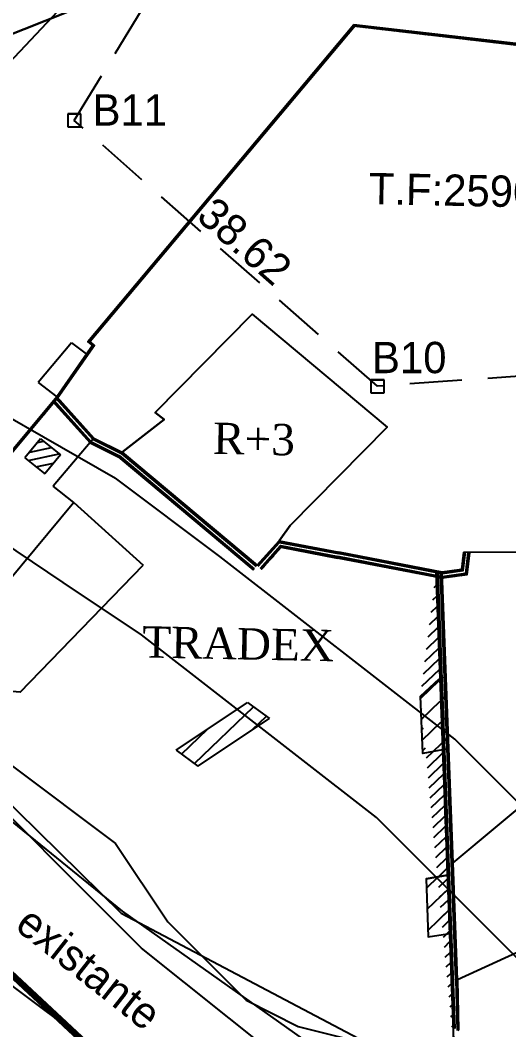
# Model space of a CAD drawing. Header units: millimetres. Extents: x 579832 to 917290, y 449831 to 1452191.
# Drawn here: x 582722 to 582768.8, y 451407.2 to 451503.8 of the extents above; entities that cross this region are included whole.
import ezdxf
from ezdxf.enums import TextEntityAlignment as Align

# ---------------------------------------------------------------- set-up
doc = ezdxf.new("R2010")
doc.units = ezdxf.units.MM
doc.header["$LTSCALE"] = 10
doc.linetypes.add('DASHED', pattern=[0.75, 0.5, -0.25])
doc.layers.add('cH2O_intermitent', color=140, linetype='Continuous', lineweight=30)
doc.layers.add('Roads_main1', color=10, linetype='Continuous', lineweight=100)
for name, color, linetype in [('Cotation Linéaire', 255, 'Continuous'), ('Cotation Surface', 7, 'Continuous'), ('DOSENCOURS', 150, 'Continuous'), ('end maj 26 02 2021', 7, 'Continuous'), ('MAJ OCT 2021', 7, 'Continuous'), ('Murs', 7, 'Continuous'), ('TableauDePoints', 7, 'Continuous'), ('VOIRIES_7M5', 7, 'Continuous')]:
    doc.layers.add(name, color=color, linetype=linetype)
doc.styles.add('STYLE3', font='tt0012m_.ttf', dxfattribs={"height": 13})
doc.styles.add('Times 5.0', font='times.ttf', dxfattribs={"width": 0.99, "height": 2.5})
pattern_1 = [(43.84733985, (-8963.0671, 11813.5945), (-1.039108923, 1.081782162), [])]
pattern_2 = [(11.77736985, (-152130.2657, 393031.9668), (-0.153082059, 0.73421106176), [])]
pattern_3 = [(43.84733985, (-8968.3748, 11752.34165), (-0.5195544615, 0.540891081), [])]
pattern_4 = [(43.847339848, (-8963.06713, 11813.59448), (-0.069273928199, 0.072118810804), [])]

msp = doc.modelspace()

# ---------------------------------------------------------------- hatches: boundary and pattern name
h = msp.add_hatch()
h.set_pattern_fill('BAT_NORM', color=256, angle=-33.22263, style=0)
h.set_pattern_definition(pattern_2)
h.paths.add_polyline_path([(582723.938, 451463.755), (582725.828, 451462.21), (582724.322, 451460.395), (582722.432, 451461.94)])
h = msp.add_hatch()
h.set_pattern_fill('BAT_NORM', color=256, angle=-33.22263, style=0)
h.set_pattern_definition(pattern_2)
h.paths.add_polyline_path([(582723.938, 451463.755), (582725.828, 451462.21), (582724.322, 451460.395), (582722.432, 451461.94)])
h = msp.add_hatch()
h.set_pattern_fill('BAT_NORM', color=256, scale=2, angle=-1.15266, style=0)
h.set_pattern_definition(pattern_1)
edge = h.paths.add_edge_path()
edge.add_line((582763.532, 451405.31), (582761.821, 451450.965))
edge.add_line((582762.938, 451434.064), (582760.547, 451433.611))
edge.add_line((582760.547, 451433.611), (582760.331, 451439.127))
edge.add_line((582760.331, 451439.127), (582762.117, 451440.78))
h = msp.add_hatch()
h.set_pattern_fill('BAT_NORM', color=256, angle=-1.15266, style=0)
h.set_pattern_definition(pattern_3)
edge = h.paths.add_edge_path()
edge.add_line((582762.938, 451434.064), (582760.547, 451433.611))
edge.add_line((582760.547, 451433.611), (582760.331, 451439.127))
edge.add_line((582763.532, 451405.31), (582761.821, 451450.965))
edge.add_line((582760.331, 451439.127), (582762.117, 451440.78))
h = msp.add_hatch()
h.set_pattern_fill('BAT_NORM', color=256, scale=2, angle=-1.15266, style=0)
h.set_pattern_definition(pattern_1)
edge = h.paths.add_edge_path()
edge.add_line((582763.532, 451405.31), (582761.821, 451450.965))
edge.add_line((582762.938, 451434.064), (582760.547, 451433.611))
edge.add_line((582760.547, 451433.611), (582760.331, 451439.127))
edge.add_line((582760.331, 451439.127), (582762.117, 451440.78))
h = msp.add_hatch()
h.set_pattern_fill('BAT_NORM', color=256, angle=-1.15266, style=0)
h.set_pattern_definition(pattern_3)
edge = h.paths.add_edge_path()
edge.add_line((582762.938, 451434.064), (582760.547, 451433.611))
edge.add_line((582760.547, 451433.611), (582760.331, 451439.127))
edge.add_line((582763.532, 451405.31), (582761.821, 451450.965))
edge.add_line((582760.331, 451439.127), (582762.117, 451440.78))
h = msp.add_hatch()
h.set_pattern_fill('BAT_NORM', color=256, scale=2, angle=-1.15266, style=0)
h.set_pattern_definition(pattern_1)
h.paths.add_polyline_path([(582739.004, 451432.412), (582745.842, 451436.984), (582743.763, 451438.506), (582736.925, 451433.934)])
h = msp.add_hatch()
h.set_pattern_fill('BAT_NORM', color=256, scale=2, angle=-1.15266, style=0)
h.set_pattern_definition(pattern_1)
h.paths.add_polyline_path([(582739.004, 451432.412), (582745.842, 451436.984), (582743.763, 451438.506), (582736.925, 451433.934)])
h = msp.add_hatch()
h.set_pattern_fill('BAT_NORM', color=256, scale=2, angle=-1.15266, style=0)
h.set_pattern_definition(pattern_1)
h.paths.add_polyline_path([(582762.908, 451421.969), (582760.855, 451421.634), (582761.07, 451416.053), (582763.117, 451416.388)])
h.paths.add_polyline_path([(582761.243, 451416.089), (582763.962, 451414.309), (582765.195, 451416.191), (582762.476, 451417.972)], flags=9)
h.paths.add_polyline_path([(582761.028, 451421.67), (582763.747, 451419.889), (582764.979, 451421.771), (582762.261, 451423.552)], flags=9)
h = msp.add_hatch()
h.set_pattern_fill('BAT_NORM', color=256, scale=2, angle=-1.15266, style=0)
h.set_pattern_definition(pattern_1)
h.paths.add_polyline_path([(582762.908, 451421.969), (582760.855, 451421.634), (582761.07, 451416.053), (582763.117, 451416.388)])
h.paths.add_polyline_path([(582761.243, 451416.089), (582763.962, 451414.309), (582765.195, 451416.191), (582762.476, 451417.972)], flags=9)
h.paths.add_polyline_path([(582761.028, 451421.67), (582763.747, 451419.889), (582764.979, 451421.771), (582762.261, 451423.552)], flags=9)
at = {"layer": 'Murs'}
h = msp.add_hatch(dxfattribs=at)
h.set_pattern_fill('_U', color=256, scale=0.1, angle=43.84734, style=0, pattern_type=0)
h.set_pattern_definition(pattern_4)
h.paths.add_polyline_path([(582753.946, 451503.398), (582728.461, 451473.047), (582728.905, 451472.674), (582725.478, 451467.772), (582705.56, 451443.901), (582705.675, 451443.805), (582725.597, 451467.681), (582729.106, 451472.701), (582728.672, 451473.065), (582754.061, 451503.302)])
h = msp.add_hatch(dxfattribs=at)
h.set_pattern_fill('_U', color=256, scale=0.1, angle=43.84734, style=0, pattern_type=0)
h.set_pattern_definition(pattern_4)
h.paths.add_polyline_path([(582753.946, 451503.398), (582728.461, 451473.047), (582728.905, 451472.674), (582725.478, 451467.772), (582705.56, 451443.901), (582705.675, 451443.805), (582725.597, 451467.681), (582729.106, 451472.701), (582728.672, 451473.065), (582754.061, 451503.302)])
h = msp.add_hatch(dxfattribs=at)
h.set_pattern_fill('_U', color=256, scale=0.1, angle=43.84734, style=0, pattern_type=0)
h.set_pattern_definition(pattern_4)
h.paths.add_polyline_path([(582789.308, 451499.284), (582753.946, 451503.398), (582753.929, 451503.249), (582789.291, 451499.135)])
h = msp.add_hatch(dxfattribs=at)
h.set_pattern_fill('_U', color=256, scale=0.1, angle=43.84734, style=0, pattern_type=0)
h.set_pattern_definition(pattern_4)
h.paths.add_polyline_path([(582789.308, 451499.284), (582753.946, 451503.398), (582753.929, 451503.249), (582789.291, 451499.135)])
h = msp.add_hatch(dxfattribs=at)
h.set_pattern_fill('_U', color=256, scale=0.1, angle=43.84734, style=0, pattern_type=0)
h.set_pattern_definition(pattern_4)
h.paths.add_polyline_path([(582725.047, 451467.384), (582728.666, 451463.362), (582731.474, 451461.953), (582731.541, 451462.087), (582728.758, 451463.483), (582725.158, 451467.485)])
h = msp.add_hatch(dxfattribs=at)
h.set_pattern_fill('_U', color=256, scale=0.1, angle=43.84734, style=0, pattern_type=0)
h.set_pattern_definition(pattern_4)
h.paths.add_polyline_path([(582725.047, 451467.384), (582728.666, 451463.362), (582731.474, 451461.953), (582731.541, 451462.087), (582728.758, 451463.483), (582725.158, 451467.485)])
h = msp.add_hatch(dxfattribs=at)
h.set_pattern_fill('_U', color=256, scale=0.1, angle=43.84734, style=0, pattern_type=0)
h.set_pattern_definition(pattern_4)
h.paths.add_polyline_path([(582725.478, 451467.772), (582729.024, 451463.831), (582731.734, 451462.471), (582731.666, 451462.337), (582728.931, 451463.71), (582725.366, 451467.672)])
h = msp.add_hatch(dxfattribs=at)
h.set_pattern_fill('_U', color=256, scale=0.1, angle=43.84734, style=0, pattern_type=0)
h.set_pattern_definition(pattern_4)
h.paths.add_polyline_path([(582725.478, 451467.772), (582729.024, 451463.831), (582731.734, 451462.471), (582731.666, 451462.337), (582728.931, 451463.71), (582725.366, 451467.672)])
h = msp.add_hatch(dxfattribs=at)
h.set_pattern_fill('_U', color=256, scale=0.1, angle=43.84734, style=0, pattern_type=0)
h.set_pattern_definition(pattern_4)
h.paths.add_polyline_path([(582731.734, 451462.471), (582744.663, 451451.645), (582744.567, 451451.53), (582731.637, 451462.356)])
h = msp.add_hatch(dxfattribs=at)
h.set_pattern_fill('_U', color=256, scale=0.1, angle=43.84734, style=0, pattern_type=0)
h.set_pattern_definition(pattern_4)
h.paths.add_polyline_path([(582731.734, 451462.471), (582744.663, 451451.645), (582744.567, 451451.53), (582731.637, 451462.356)])
h = msp.add_hatch(dxfattribs=at)
h.set_pattern_fill('_U', color=256, scale=0.1, angle=43.84734, style=0, pattern_type=0)
h.set_pattern_definition(pattern_4)
h.paths.add_polyline_path([(582731.361, 451462.027), (582744.291, 451451.201), (582744.387, 451451.316), (582731.458, 451462.142)])
h = msp.add_hatch(dxfattribs=at)
h.set_pattern_fill('_U', color=256, scale=0.1, angle=43.84734, style=0, pattern_type=0)
h.set_pattern_definition(pattern_4)
h.paths.add_polyline_path([(582731.361, 451462.027), (582744.291, 451451.201), (582744.387, 451451.316), (582731.458, 451462.142)])
h = msp.add_hatch(dxfattribs=at)
h.set_pattern_fill('_U', color=256, scale=0.1, angle=43.84734, style=0, pattern_type=0)
h.set_pattern_definition(pattern_4)
h.paths.add_polyline_path([(582744.663, 451451.645), (582746.768, 451453.998), (582752.485, 451452.906), (582752.457, 451452.758), (582746.823, 451453.835), (582744.775, 451451.545)])
h = msp.add_hatch(dxfattribs=at)
h.set_pattern_fill('_U', color=256, scale=0.1, angle=43.84734, style=0, pattern_type=0)
h.set_pattern_definition(pattern_4)
h.paths.add_polyline_path([(582744.663, 451451.645), (582746.768, 451453.998), (582752.485, 451452.906), (582752.457, 451452.758), (582746.823, 451453.835), (582744.775, 451451.545)])
h = msp.add_hatch(dxfattribs=at)
h.set_pattern_fill('_U', color=256, scale=0.1, angle=43.84734, style=0, pattern_type=0)
h.set_pattern_definition(pattern_4)
h.paths.add_polyline_path([(582745.095, 451451.259), (582746.982, 451453.367), (582752.376, 451452.336), (582752.404, 451452.483), (582746.926, 451453.53), (582744.983, 451451.359)])
h = msp.add_hatch(dxfattribs=at)
h.set_pattern_fill('_U', color=256, scale=0.1, angle=43.84734, style=0, pattern_type=0)
h.set_pattern_definition(pattern_4)
h.paths.add_polyline_path([(582745.095, 451451.259), (582746.982, 451453.367), (582752.376, 451452.336), (582752.404, 451452.483), (582746.926, 451453.53), (582744.983, 451451.359)])
h = msp.add_hatch(dxfattribs=at)
h.set_pattern_fill('_U', color=256, scale=0.1, angle=43.84734, style=0, pattern_type=0)
h.set_pattern_definition(pattern_4)
h.paths.add_polyline_path([(582765.016, 451452.845), (582764.761, 451450.724), (582762.384, 451450.399), (582752.375, 451452.336), (582752.403, 451452.484), (582762.388, 451450.551), (582764.625, 451450.857), (582764.868, 451452.863)])
h = msp.add_hatch(dxfattribs=at)
h.set_pattern_fill('_U', color=256, scale=0.1, angle=43.84734, style=0, pattern_type=0)
h.set_pattern_definition(pattern_4)
h.paths.add_polyline_path([(582765.016, 451452.845), (582764.761, 451450.724), (582762.384, 451450.399), (582752.375, 451452.336), (582752.403, 451452.484), (582762.388, 451450.551), (582764.625, 451450.857), (582764.868, 451452.863)])
h = msp.add_hatch(dxfattribs=at)
h.set_pattern_fill('_U', color=256, scale=0.1, angle=43.84734, style=0, pattern_type=0)
h.set_pattern_definition(pattern_4)
h.paths.add_polyline_path([(582764.441, 451452.915), (582764.238, 451451.238), (582762.4, 451450.986), (582752.485, 451452.906), (582752.456, 451452.759), (582762.396, 451450.834), (582764.373, 451451.105), (582764.59, 451452.897)])
h = msp.add_hatch(dxfattribs=at)
h.set_pattern_fill('_U', color=256, scale=0.1, angle=43.84734, style=0, pattern_type=0)
h.set_pattern_definition(pattern_4)
h.paths.add_polyline_path([(582764.441, 451452.915), (582764.238, 451451.238), (582762.4, 451450.986), (582752.485, 451452.906), (582752.456, 451452.759), (582762.396, 451450.834), (582764.373, 451451.105), (582764.59, 451452.897)])
h = msp.add_hatch(dxfattribs=at)
h.set_pattern_fill('_U', color=256, scale=0.1, angle=43.84734, style=0, pattern_type=0)
h.set_pattern_definition(pattern_4)
h.paths.add_polyline_path([(582761.818, 451451.045), (582763.458, 451407.298), (582763.608, 451407.303), (582761.967, 451451.051)])
h = msp.add_hatch(dxfattribs=at)
h.set_pattern_fill('_U', color=256, scale=0.1, angle=43.84734, style=0, pattern_type=0)
h.set_pattern_definition(pattern_4)
h.paths.add_polyline_path([(582761.818, 451451.045), (582763.458, 451407.298), (582763.608, 451407.303), (582761.967, 451451.051)])
h = msp.add_hatch(dxfattribs=at)
h.set_pattern_fill('_U', color=256, scale=0.1, angle=43.84734, style=0, pattern_type=0)
h.set_pattern_definition(pattern_4)
h.paths.add_polyline_path([(582763.443, 451423.163), (582762.4, 451450.986), (582762.25, 451450.981), (582763.293, 451423.158)])
h = msp.add_hatch(dxfattribs=at)
h.set_pattern_fill('_U', color=256, scale=0.1, angle=43.84734, style=0, pattern_type=0)
h.set_pattern_definition(pattern_4)
h.paths.add_polyline_path([(582763.443, 451423.163), (582762.4, 451450.986), (582762.25, 451450.981), (582763.293, 451423.158)])
h = msp.add_hatch(dxfattribs=at)
h.set_pattern_fill('_U', color=256, scale=0.1, angle=43.84734, style=0, pattern_type=0)
h.set_pattern_definition(pattern_4)
h.paths.add_polyline_path([(582763.864, 451411.945), (582763.443, 451423.163), (582763.293, 451423.158), (582763.714, 451411.939)])
h = msp.add_hatch(dxfattribs=at)
h.set_pattern_fill('_U', color=256, scale=0.1, angle=43.84734, style=0, pattern_type=0)
h.set_pattern_definition(pattern_4)
h.paths.add_polyline_path([(582763.864, 451411.945), (582763.443, 451423.163), (582763.293, 451423.158), (582763.714, 451411.939)])
h = msp.add_hatch(dxfattribs=at)
h.set_pattern_fill('_U', color=256, scale=0.1, angle=43.84734, style=0, pattern_type=0)
h.set_pattern_definition(pattern_4)
h.paths.add_polyline_path([(582763.864, 451411.945), (582763.973, 451407.117), (582763.823, 451407.114), (582763.714, 451411.941)])
h = msp.add_hatch(dxfattribs=at)
h.set_pattern_fill('_U', color=256, scale=0.1, angle=43.84734, style=0, pattern_type=0)
h.set_pattern_definition(pattern_4)
h.paths.add_polyline_path([(582763.864, 451411.945), (582763.973, 451407.117), (582763.823, 451407.114), (582763.714, 451411.941)])

# ---------------------------------------------------------------- linework, layer by layer
for p, q in [((582753.946, 451503.398), (582728.461, 451473.047)), ((582753.946, 451503.398), (582728.461, 451473.047)), ((582789.291, 451499.135), (582753.929, 451503.249)), ((582789.291, 451499.135), (582753.929, 451503.249)), ((582789.308, 451499.284), (582753.946, 451503.398)), ((582789.308, 451499.284), (582753.946, 451503.398)), ((582744.212, 451475.691), (582757.141, 451464.865)), ((582744.212, 451475.691), (582757.141, 451464.865)), ((582726.891, 451472.954), (582723.685, 451469.136)), ((582726.891, 451472.954), (582723.685, 451469.136)), ((582726.891, 451472.954), (582728.31, 451471.875)), ((582726.891, 451472.954), (582728.31, 451471.875)), ((582723.685, 451469.136), (582725.478, 451467.772)), ((582723.685, 451469.136), (582725.478, 451467.772)), ((582725.478, 451467.772), (582705.56, 451443.901)), ((582725.478, 451467.772), (582705.56, 451443.901)), ((582735.757, 451465.604), (582731.734, 451462.471)), ((582735.757, 451465.604), (582731.734, 451462.471)), ((582723.938, 451463.755), (582722.432, 451461.94)), ((582723.938, 451463.755), (582722.432, 451461.94)), ((582723.938, 451463.755), (582725.828, 451462.21)), ((582723.938, 451463.755), (582725.828, 451462.21)), ((582725.828, 451462.21), (582724.322, 451460.395)), ((582725.828, 451462.21), (582724.322, 451460.395)), ((582731.637, 451462.356), (582744.567, 451451.53)), ((582731.637, 451462.356), (582744.567, 451451.53)), ((582731.734, 451462.471), (582744.663, 451451.645)), ((582731.734, 451462.471), (582744.663, 451451.645)), ((582722.432, 451461.94), (582724.322, 451460.395)), ((582722.432, 451461.94), (582724.322, 451460.395)), ((582731.361, 451462.027), (582744.291, 451451.201)), ((582731.361, 451462.027), (582744.291, 451451.201)), ((582731.458, 451462.142), (582744.387, 451451.316)), ((582731.458, 451462.142), (582744.387, 451451.316)), ((582694.91, 451448.388), (582731.734, 451418.521)), ((582694.91, 451448.388), (582731.734, 451418.521)), ((582705.56, 451443.901), (582731.645, 451418.328)), ((582705.56, 451443.901), (582731.645, 451418.328)), ((582763.443, 451423.163), (582771.576, 451429.928)), ((582763.443, 451423.163), (582771.576, 451429.928)), ((582760.855, 451421.634), (582763.115, 451422.003)), ((582760.855, 451421.634), (582763.115, 451422.003)), ((582760.855, 451421.634), (582761.07, 451416.053)), ((582760.855, 451421.634), (582761.07, 451416.053)), ((582731.645, 451418.328), (582761.235, 451402.755)), ((582731.645, 451418.328), (582761.235, 451402.755)), ((582731.734, 451418.521), (582761.433, 451397.541)), ((582731.734, 451418.521), (582761.433, 451397.541)), ((582761.07, 451416.053), (582763.331, 451416.423)), ((582761.07, 451416.053), (582763.331, 451416.423)), ((582769.533, 451414.548), (582763.864, 451411.945)), ((582769.533, 451414.548), (582763.864, 451411.945)), ((582763.714, 451411.941), (582763.823, 451407.114)), ((582763.714, 451411.941), (582763.823, 451407.114)), ((582763.864, 451411.945), (582763.973, 451407.117)), ((582763.864, 451411.945), (582763.973, 451407.117))]:
    msp.add_line(p, q)
at = {"color": 7}
for p, q in [((582726.536, 451494.864), (582726.536, 451493.614)), ((582727.786, 451494.864), (582726.536, 451494.864)), ((582726.536, 451494.864), (582727.786, 451494.864)), ((582726.536, 451494.864), (582726.536, 451493.614)), ((582727.786, 451494.864), (582726.536, 451494.864)), ((582726.536, 451494.864), (582727.786, 451494.864)), ((582727.786, 451493.614), (582727.786, 451494.864)), ((582727.786, 451493.614), (582727.786, 451494.864)), ((582726.536, 451493.614), (582727.786, 451493.614)), ((582726.536, 451493.614), (582727.786, 451493.614)), ((582755.579, 451469.413), (582755.579, 451468.163)), ((582756.829, 451469.413), (582755.579, 451469.413)), ((582755.579, 451469.413), (582756.829, 451469.413)), ((582755.579, 451469.413), (582755.579, 451468.163)), ((582756.829, 451469.413), (582755.579, 451469.413)), ((582755.579, 451469.413), (582756.829, 451469.413)), ((582756.829, 451468.163), (582756.829, 451469.413)), ((582756.829, 451468.163), (582756.829, 451469.413)), ((582755.579, 451468.163), (582756.829, 451468.163)), ((582755.579, 451468.163), (582756.829, 451468.163))]:
    msp.add_line(p, q, dxfattribs=at)
at = {"flags": 128}
for points in [[(582753.946, 451503.398), (582728.461, 451473.047), (582728.905, 451472.674), (582725.478, 451467.772), (582705.56, 451443.901)], [(582753.946, 451503.398), (582728.461, 451473.047), (582728.905, 451472.674), (582725.478, 451467.772), (582705.56, 451443.901)], [(582754.061, 451503.302), (582728.672, 451473.065), (582729.106, 451472.701), (582725.597, 451467.681), (582705.675, 451443.805)], [(582754.061, 451503.302), (582728.672, 451473.065), (582729.106, 451472.701), (582725.597, 451467.681), (582705.675, 451443.805)], [(582753.946, 451503.398), (582728.461, 451473.047)], [(582753.946, 451503.398), (582728.461, 451473.047)], [(582744.212, 451475.691), (582734.917, 451466.266)], [(582744.212, 451475.691), (582734.917, 451466.266)], [(582725.047, 451467.384), (582728.666, 451463.362), (582731.474, 451461.953)], [(582725.047, 451467.384), (582728.666, 451463.362), (582731.474, 451461.953)], [(582725.158, 451467.485), (582728.758, 451463.483), (582731.541, 451462.087)], [(582725.158, 451467.485), (582728.758, 451463.483), (582731.541, 451462.087)], [(582725.366, 451467.672), (582728.931, 451463.71), (582731.666, 451462.337)], [(582725.366, 451467.672), (582728.931, 451463.71), (582731.666, 451462.337)], [(582725.478, 451467.772), (582729.024, 451463.831), (582731.734, 451462.471)], [(582725.478, 451467.772), (582729.024, 451463.831), (582731.734, 451462.471)], [(582734.917, 451466.266), (582735.757, 451465.604)], [(582734.917, 451466.266), (582735.757, 451465.604)], [(582757.141, 451464.865), (582747.846, 451455.44)], [(582757.141, 451464.865), (582747.846, 451455.44)], [(582729.024, 451463.831), (582725.144, 451459.215)], [(582729.024, 451463.831), (582725.144, 451459.215)], [(582727.122, 451457.67), (582725.144, 451459.215)], [(582727.122, 451457.67), (582725.144, 451459.215)], [(582727.122, 451457.67), (582716.976, 451445.476)], [(582727.122, 451457.67), (582716.976, 451445.476)], [(582727.122, 451457.67), (582733.762, 451451.645)], [(582727.122, 451457.67), (582733.762, 451451.645)], [(582746.768, 451453.998), (582747.846, 451455.44)], [(582746.768, 451453.998), (582747.846, 451455.44)], [(582744.663, 451451.645), (582746.768, 451453.998), (582752.485, 451452.906)], [(582744.663, 451451.645), (582746.768, 451453.998), (582752.485, 451452.906)], [(582744.775, 451451.545), (582746.823, 451453.835), (582752.457, 451452.758)], [(582744.775, 451451.545), (582746.823, 451453.835), (582752.457, 451452.758)], [(582744.983, 451451.359), (582746.926, 451453.53), (582752.404, 451452.483)], [(582744.983, 451451.359), (582746.926, 451453.53), (582752.404, 451452.483)], [(582745.095, 451451.259), (582746.982, 451453.367), (582752.376, 451452.336)], [(582745.095, 451451.259), (582746.982, 451453.367), (582752.376, 451452.336)], [(582765.016, 451452.845), (582764.761, 451450.724), (582762.384, 451450.399), (582752.375, 451452.336)], [(582765.016, 451452.845), (582764.761, 451450.724), (582762.384, 451450.399), (582752.375, 451452.336)], [(582764.868, 451452.863), (582764.625, 451450.857), (582762.388, 451450.551), (582752.403, 451452.484)], [(582764.868, 451452.863), (582764.625, 451450.857), (582762.388, 451450.551), (582752.403, 451452.484)], [(582764.59, 451452.897), (582764.373, 451451.105), (582762.396, 451450.834), (582752.456, 451452.759)], [(582764.59, 451452.897), (582764.373, 451451.105), (582762.396, 451450.834), (582752.456, 451452.759)], [(582764.441, 451452.915), (582764.238, 451451.238), (582762.4, 451450.986), (582752.485, 451452.906)], [(582764.441, 451452.915), (582764.238, 451451.238), (582762.4, 451450.986), (582752.485, 451452.906)], [(582764.441, 451452.915), (582769.858, 451452.937)], [(582764.441, 451452.915), (582769.858, 451452.937)], [(582721.976, 451439.491), (582733.762, 451451.645)], [(582721.976, 451439.491), (582733.762, 451451.645)], [(582763.532, 451405.31), (582761.821, 451450.965)], [(582763.532, 451405.31), (582761.821, 451450.965)], [(582763.293, 451423.158), (582762.25, 451450.981)], [(582763.293, 451423.158), (582762.25, 451450.981)], [(582763.443, 451423.163), (582762.4, 451450.986)], [(582763.443, 451423.163), (582762.4, 451450.986)], [(582760.331, 451439.127), (582762.117, 451440.78)], [(582760.331, 451439.127), (582762.117, 451440.78)], [(582762.938, 451434.064), (582760.547, 451433.611), (582760.331, 451439.127)], [(582762.938, 451434.064), (582760.547, 451433.611), (582760.331, 451439.127)], [(582736.925, 451433.934), (582743.763, 451438.506)], [(582736.925, 451433.934), (582743.763, 451438.506)], [(582743.763, 451438.506), (582745.842, 451436.984)], [(582743.763, 451438.506), (582745.842, 451436.984)], [(582687.454, 451436.631), (582791.866, 451358.414)], [(582687.454, 451436.631), (582791.866, 451358.414)], [(582739.004, 451432.412), (582745.842, 451436.984)], [(582739.004, 451432.412), (582745.842, 451436.984)], [(582736.925, 451433.934), (582739.004, 451432.412)], [(582736.925, 451433.934), (582739.004, 451432.412)], [(582763.714, 451411.939), (582763.293, 451423.158)], [(582763.714, 451411.939), (582763.293, 451423.158)], [(582763.864, 451411.945), (582763.443, 451423.163)], [(582763.864, 451411.945), (582763.443, 451423.163)], [(582762.908, 451421.969), (582760.855, 451421.634), (582761.07, 451416.053), (582763.117, 451416.388)], [(582762.908, 451421.969), (582760.855, 451421.634), (582761.07, 451416.053), (582763.117, 451416.388)], [(582762.908, 451421.969), (582763.117, 451416.388)], [(582762.908, 451421.969), (582763.117, 451416.388)]]:
    msp.add_lwpolyline(points, dxfattribs=at)
at = {"color": 7, "flags": 128}
msp.add_lwpolyline([(582744.212, 451475.691), (582757.141, 451464.865), (582747.846, 451455.44), (582746.768, 451453.998), (582744.663, 451451.645), (582731.734, 451462.471), (582735.757, 451465.604), (582734.917, 451466.266), (582744.212, 451475.691), (582757.141, 451464.865)], dxfattribs=at)
msp.add_lwpolyline([(582744.212, 451475.691), (582757.141, 451464.865), (582747.846, 451455.44), (582746.768, 451453.998), (582744.663, 451451.645), (582731.734, 451462.471), (582735.757, 451465.604), (582734.917, 451466.266), (582744.212, 451475.691), (582757.141, 451464.865)], dxfattribs=at)
msp.add_lwpolyline([(582783.112, 451441.859), (582791.226, 451431.311), (582769.533, 451414.548), (582763.864, 451411.945), (582763.443, 451423.163), (582771.576, 451429.928), (582770.512, 451431.678), (582783.112, 451441.859)], close=True, dxfattribs=at)
msp.add_lwpolyline([(582783.112, 451441.859), (582791.226, 451431.311), (582769.533, 451414.548), (582763.864, 451411.945), (582763.443, 451423.163), (582771.576, 451429.928), (582770.512, 451431.678), (582783.112, 451441.859)], close=True, dxfattribs=at)
at = {"color": 7, "start_tangent": (-0.926082, 0.377321)}
msp.add_spline([(583557.662, 451862.83), (583505.306, 451833.892), (583395.949, 451826.223), (583268.746, 451825.461), (583255.025, 451823.474), (583225.686, 451797.962), (583176.329, 451769.139), (583135.526, 451733.725), (583020.516, 451647.212), (583013.357, 451642.644), (582927.155, 451581.291), (582848.142, 451564.533), (582742.547, 451535.929), (582737.225, 451534.154), (582651.598, 451456.738), (582638.85, 451458.498)], degree=3, dxfattribs=at)
msp.add_spline([(583557.662, 451862.83), (583505.306, 451833.892), (583395.949, 451826.223), (583268.746, 451825.461), (583255.025, 451823.474), (583225.686, 451797.962), (583176.329, 451769.139), (583135.526, 451733.725), (583020.516, 451647.212), (583013.357, 451642.644), (582927.155, 451581.291), (582848.142, 451564.533), (582742.547, 451535.929), (582737.225, 451534.154), (582651.598, 451456.738), (582638.85, 451458.498)], degree=3, dxfattribs=at)
msp.add_open_spline([(582721.976, 451439.491), (582720.987, 451439.581), (582718.889, 451439.771), (582720.724, 451441.658), (582720.84, 451442.396)], degree=3, knots=[0, 0, 0, 0, 2.191019, 4.643673, 4.643673, 4.643673, 4.643673])
msp.add_open_spline([(582721.976, 451439.491), (582720.987, 451439.581), (582718.889, 451439.771), (582720.724, 451441.658), (582720.84, 451442.396)], degree=3, knots=[0, 0, 0, 0, 2.191019, 4.643673, 4.643673, 4.643673, 4.643673])
at = {"layer": 'cH2O_intermitent'}
msp.add_lwpolyline([(582863.427, 451531.114), (582859.261, 451522.565), (582857.843, 451520.375), (582850.415, 451509.999), (582847.953, 451507.908), (582841.95, 451504.508), (582831.106, 451503.946), (582779.385, 451509.071), (582754.849, 451513.249), (582745.126, 451512.057), (582699.565, 451493.941), (582693.861, 451491.968), (582684.304, 451490.92)], dxfattribs=at)
msp.add_lwpolyline([(582863.427, 451531.114), (582859.261, 451522.565), (582857.843, 451520.375), (582850.415, 451509.999), (582847.953, 451507.908), (582841.95, 451504.508), (582831.106, 451503.946), (582779.385, 451509.071), (582754.849, 451513.249), (582745.126, 451512.057), (582699.565, 451493.941), (582693.861, 451491.968), (582684.304, 451490.92)], dxfattribs=at)
at = {"layer": 'DOSENCOURS', "flags": 128}
for points in [[(582761.818, 451451.045), (582763.458, 451407.298)], [(582761.818, 451451.045), (582763.458, 451407.298)], [(582761.967, 451451.051), (582763.608, 451407.303)], [(582761.967, 451451.051), (582763.608, 451407.303)]]:
    msp.add_lwpolyline(points, dxfattribs=at)
at = {"layer": 'end maj 26 02 2021', "flags": 128}
for points in [[(582713.607, 451469.992), (582731.107, 451459.992)], [(582713.607, 451469.992), (582731.107, 451459.992)], [(582713.607, 451469.992), (582731.107, 451459.992)], [(582713.607, 451469.992), (582731.107, 451459.992)], [(582768.607, 451394.992), (582761.107, 451399.992), (582751.107, 451402.492), (582746.107, 451404.992), (582733.607, 451414.992), (582726.107, 451422.492), (582718.607, 451429.992), (582711.107, 451437.492), (582696.107, 451447.492), (582681.107, 451457.492), (582668.607, 451462.492)], [(582768.607, 451394.992), (582761.107, 451399.992), (582751.107, 451402.492), (582746.107, 451404.992), (582733.607, 451414.992), (582726.107, 451422.492), (582718.607, 451429.992), (582711.107, 451437.492), (582696.107, 451447.492), (582681.107, 451457.492), (582668.607, 451462.492)], [(582768.607, 451394.992), (582761.107, 451399.992), (582751.107, 451402.492), (582746.107, 451404.992), (582733.607, 451414.992), (582726.107, 451422.492), (582718.607, 451429.992), (582711.107, 451437.492), (582696.107, 451447.492), (582681.107, 451457.492), (582668.607, 451462.492)], [(582768.607, 451394.992), (582761.107, 451399.992), (582751.107, 451402.492), (582746.107, 451404.992), (582733.607, 451414.992), (582726.107, 451422.492), (582718.607, 451429.992), (582711.107, 451437.492), (582696.107, 451447.492), (582681.107, 451457.492), (582668.607, 451462.492)], [(582706.107, 451462.492), (582703.607, 451457.492), (582703.607, 451452.492), (582706.107, 451449.992), (582708.607, 451442.492), (582721.107, 451432.492), (582731.107, 451424.992), (582736.107, 451417.492), (582743.607, 451409.992), (582748.607, 451407.492), (582758.607, 451404.992), (582766.107, 451402.492), (582773.607, 451399.992)], [(582706.107, 451462.492), (582703.607, 451457.492), (582703.607, 451452.492), (582706.107, 451449.992), (582708.607, 451442.492), (582721.107, 451432.492), (582731.107, 451424.992), (582736.107, 451417.492), (582743.607, 451409.992), (582748.607, 451407.492), (582758.607, 451404.992), (582766.107, 451402.492), (582773.607, 451399.992)], [(582706.107, 451462.492), (582703.607, 451457.492), (582703.607, 451452.492), (582706.107, 451449.992), (582708.607, 451442.492), (582721.107, 451432.492), (582731.107, 451424.992), (582736.107, 451417.492), (582743.607, 451409.992), (582748.607, 451407.492), (582758.607, 451404.992), (582766.107, 451402.492), (582773.607, 451399.992)], [(582706.107, 451462.492), (582703.607, 451457.492), (582703.607, 451452.492), (582706.107, 451449.992), (582708.607, 451442.492), (582721.107, 451432.492), (582731.107, 451424.992), (582736.107, 451417.492), (582743.607, 451409.992), (582748.607, 451407.492), (582758.607, 451404.992), (582766.107, 451402.492), (582773.607, 451399.992)], [(582778.607, 451404.992), (582756.107, 451427.492), (582733.607, 451444.992), (582726.107, 451449.992), (582718.607, 451454.992), (582711.107, 451459.992), (582706.107, 451462.492)], [(582778.607, 451404.992), (582756.107, 451427.492), (582733.607, 451444.992), (582726.107, 451449.992), (582718.607, 451454.992), (582711.107, 451459.992), (582706.107, 451462.492)], [(582778.607, 451404.992), (582756.107, 451427.492), (582733.607, 451444.992), (582726.107, 451449.992), (582718.607, 451454.992), (582711.107, 451459.992), (582706.107, 451462.492)], [(582778.607, 451404.992), (582756.107, 451427.492), (582733.607, 451444.992), (582726.107, 451449.992), (582718.607, 451454.992), (582711.107, 451459.992), (582706.107, 451462.492)], [(582773.607, 451424.992), (582763.607, 451434.992), (582741.107, 451452.492), (582731.107, 451459.992)], [(582773.607, 451424.992), (582763.607, 451434.992), (582741.107, 451452.492), (582731.107, 451459.992)], [(582773.607, 451424.992), (582763.607, 451434.992), (582741.107, 451452.492), (582731.107, 451459.992)], [(582773.607, 451424.992), (582763.607, 451434.992), (582741.107, 451452.492), (582731.107, 451459.992)]]:
    msp.add_lwpolyline(points, dxfattribs=at)
at = {"layer": 'MAJ OCT 2021', "lineweight": -3, "flags": 128}
msp.add_lwpolyline([(582728.68, 451511.28), (582730.71, 451510.2), (582703.78, 451481.58), (582682.09, 451501.98), (582685.01, 451506.85), (582722.24, 451511.03)], close=True, dxfattribs=at)
msp.add_lwpolyline([(582728.68, 451511.28), (582730.71, 451510.2), (582703.78, 451481.58), (582682.09, 451501.98), (582685.01, 451506.85), (582722.24, 451511.03)], close=True, dxfattribs=at)
msp.add_lwpolyline([(582728.68, 451511.28), (582730.71, 451510.2), (582703.78, 451481.58), (582682.09, 451501.98), (582685.01, 451506.85), (582722.24, 451511.03)], close=True, dxfattribs=at)
msp.add_lwpolyline([(582728.68, 451511.28), (582730.71, 451510.2), (582703.78, 451481.58), (582682.09, 451501.98), (582685.01, 451506.85), (582722.24, 451511.03)], close=True, dxfattribs=at)
at = {"layer": 'Roads_main1'}
msp.add_lwpolyline([(582936.94, 451177.98), (582921.604, 451196.062), (582835.788, 451291.25), (582795.941, 451335.254), (582753.538, 451383.092), (582733.951, 451400.562), (582718.586, 451414.841), (582698.947, 451429.371), (582661.754, 451449.544), (582635.514, 451460.099), (582608.764, 451469.88), (582597.816, 451473.341), (582584.703, 451477.043)], dxfattribs=at)
msp.add_lwpolyline([(582936.94, 451177.98), (582921.604, 451196.062), (582835.788, 451291.25), (582795.941, 451335.254), (582753.538, 451383.092), (582733.951, 451400.562), (582718.586, 451414.841), (582698.947, 451429.371), (582661.754, 451449.544), (582635.514, 451460.099), (582608.764, 451469.88), (582597.816, 451473.341), (582584.703, 451477.043)], dxfattribs=at)
at = {"layer": 'VOIRIES_7M5', "linetype": 'DASHED'}
msp.add_lwpolyline([(583550.542, 451859.637), (583559.622, 451812.653), (583621.693, 451770.758), (583594.615, 451698.712), (583544.166, 451750.906), (583338.332, 451759.157), (583101.702, 451540.775), (583085.422, 451558.417), (583011.174, 451486.721), (582756.204, 451468.788), (582727.161, 451494.239), (582746.108, 451525.271), (582927.033, 451569.879), (583260.624, 451811.145), (583480.622, 451812.519)], close=True, dxfattribs=at)
msp.add_lwpolyline([(583550.542, 451859.637), (583559.622, 451812.653), (583621.693, 451770.758), (583594.615, 451698.712), (583544.166, 451750.906), (583338.332, 451759.157), (583101.702, 451540.775), (583085.422, 451558.417), (583011.174, 451486.721), (582756.204, 451468.788), (582727.161, 451494.239), (582746.108, 451525.271), (582927.033, 451569.879), (583260.624, 451811.145), (583480.622, 451812.519)], close=True, dxfattribs=at)

# ---------------------------------------------------------------- texts
at = {"color": 7, "style": 'STYLE3'}
for s, p in [('B11', (582728.91, 451493.738)), ('B11', (582728.91, 451493.738)), ('B10', (582755.676, 451470.038)), ('B10', (582755.676, 451470.038))]:
    msp.add_text(s, height=3, dxfattribs=at).set_placement(p)
at = {"layer": 'Cotation Linéaire', "color": 7, "style": 'STYLE3'}
msp.add_text('38.62', height=3, rotation=318.77176, dxfattribs=at).set_placement((582743.499, 451482.685), align=Align.MIDDLE_CENTER)
msp.add_text('38.62', height=3, rotation=318.77176, dxfattribs=at).set_placement((582743.499, 451482.685), align=Align.MIDDLE_CENTER)
at = {"layer": 'Cotation Linéaire', "style": 'Times 5.0', "width": 0.99}
msp.add_text('Route       existante      ', height=2.5, rotation=324.76256, dxfattribs=at).set_placement((582717.813, 451396.223), align=Align.CENTER)
msp.add_text('Route       existante      ', height=2.5, rotation=324.76256, dxfattribs=at).set_placement((582717.813, 451396.223), align=Align.CENTER)
at = {"layer": 'Cotation Linéaire', "color": 7, "insert": (582698.171, 451439.005), "char_height": 3, "width": 58.01987, "attachment_point": 1, "rotation": 321.71164, "style": 'STYLE3'}
msp.add_mtext('Route                   existante', dxfattribs=at)
msp.add_mtext('Route                   existante', dxfattribs=at)
at = {"layer": 'Cotation Surface', "color": 0, "lineweight": 13, "insert": (582740.486, 451465.312), "char_height": 3, "width": 29.87457, "attachment_point": 1, "rotation": 358.84734, "style": 'STYLE3'}
msp.add_mtext('{\\fTimes New Roman|b0|i0|c0|p18;R+3}', dxfattribs=at)
msp.add_mtext('{\\fTimes New Roman|b0|i0|c0|p18;R+3}', dxfattribs=at)
at = {"layer": 'TableauDePoints', "color": 0, "lineweight": 13, "style": 'STYLE3'}
msp.add_text('T.F:25907/W', height=3, rotation=358.84734, dxfattribs=at).set_placement((582766.96, 451487.49), align=Align.MIDDLE_CENTER)
msp.add_text('T.F:25907/W', height=3, rotation=358.84734, dxfattribs=at).set_placement((582766.96, 451487.49), align=Align.MIDDLE_CENTER)
at = {"layer": 'TableauDePoints', "color": 0, "lineweight": 13, "insert": (582733.7, 451445.819), "char_height": 3, "width": 29.87457, "attachment_point": 1, "rotation": 358.84734, "style": 'STYLE3'}
msp.add_mtext('{\\fTimes New Roman|b0|i0|c0|p18;TRADEX}', dxfattribs=at)
msp.add_mtext('{\\fTimes New Roman|b0|i0|c0|p18;TRADEX}', dxfattribs=at)

doc.saveas('drawing.dxf')
